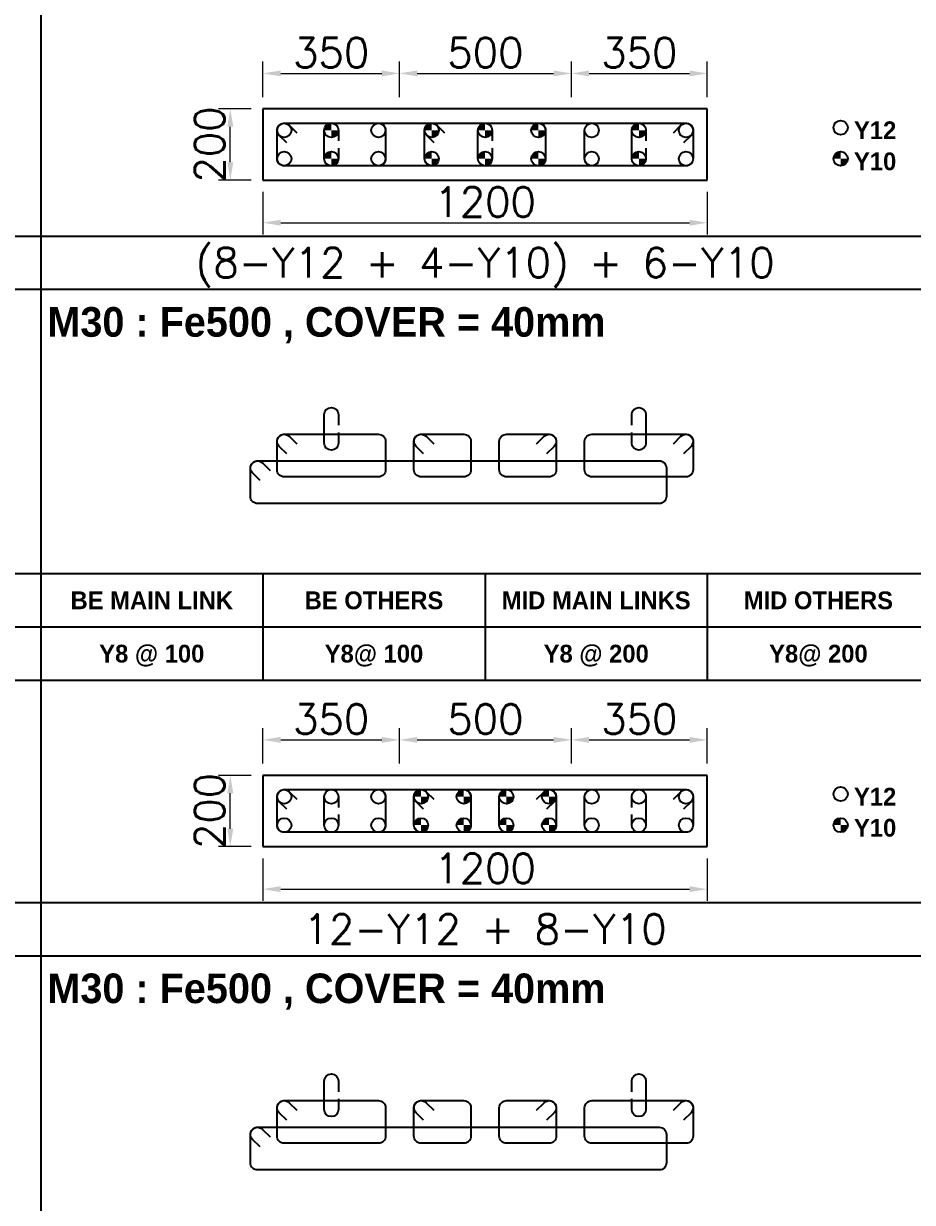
# Model space of a CAD drawing. Header units: millimetres. Extents: x -28707963 to -28231469, y 696001 to 896471.
# Drawn here: x -28260680 to -28253180, y 816339 to 826289 of the extents above; entities that cross this region are included whole.
import ezdxf
from ezdxf.enums import TextEntityAlignment as Align

# ---------------------------------------------------------------- set-up
doc = ezdxf.new("R2010")
doc.units = ezdxf.units.MM
doc.header["$MEASUREMENT"] = 0
doc.header["$PDMODE"] = 34
doc.header["$PDSIZE"] = -8
doc.layers.get('0').update_dxf_attribs({"lineweight": 5})
for name, color, linetype in [('09 COL TEXT-SCH', 2, 'Continuous'), ('14 REINF', 6, 'Continuous'), ('22 TABLE FRAME', 5, 'Continuous'), ('23 STIRRUPS', 5, 'Continuous'), ('TEXT', 4, 'Continuous')]:
    doc.layers.add(name, color=color, linetype=linetype)
doc.layers.add('19 COLUMN', color=1, linetype='Continuous', lineweight=25)
doc.styles.add('adani bold', font='')
doc.styles.add('ROMANS', font='simplex.shx')
doc.styles.get('adani bold').set_extended_font_data('Adani Bold', bold=True)
doc.dimstyles.new('D 50', dxfattribs={"dimscale": 100, "dimtxt": 3, "dimasz": 1.5, "dimexe": 1, "dimexo": 1, "dimgap": 0.5, "dimtad": 1, "dimdec": 0, "dimdsep": 46, "dimtxsty": 'ROMANS', "dimcen": 2.5, "dimclrd": 5, "dimclre": 5, "dimclrt": 4, "dimadec": 0, "dimazin": 0, "dimtfac": 1, "dimtdec": 0, "dimtmove": 0, "dimatfit": 3, "dimfxl": 1, "dimlwd": 0, "dimlwe": 0, "dimarcsym": 0})

# ---------------------------------------------------------------- blocks, each defined once
blk = doc.blocks.new('*D176')
at = {"color": 5, "lineweight": 0, "transparency": 16777216}
for p, q in [((-28258761.1, 819943.4), (-28259036.1, 819943.4)), ((-28258936.1, 819493.4), (-28258936.1, 819793.4)), ((-28258761.1, 819343.4), (-28259036.1, 819343.4))]:
    blk.add_line(p, q, dxfattribs=at)
at = {"color": 5, "transparency": 16777216}
for points in [[(-28258911.1, 819793.4), (-28258961.1, 819793.4), (-28258936.1, 819943.4)], [(-28258961.1, 819493.4), (-28258911.1, 819493.4), (-28258936.1, 819343.4)]]:
    blk.add_solid(points, dxfattribs=at)
at = {"layer": 'Defpoints', "color": 0, "transparency": 16777216}
for p in [(-28258936.1, 819943.4), (-28258661.1, 819943.4), (-28258661.1, 819343.4)]:
    blk.add_point(p, dxfattribs=at)
at = {"color": 4, "transparency": 16777216, "insert": (-28259111.1, 819643.4), "char_height": 250, "attachment_point": 5, "rotation": 90, "style": 'ROMANS'}
blk.add_mtext('200', dxfattribs=at)
blk = doc.blocks.new('*D177')
at = {"color": 5, "lineweight": 0, "transparency": 16777216}
for p, q in [((-28258761.1, 825568.4), (-28259036.1, 825568.4)), ((-28258936.1, 825118.4), (-28258936.1, 825418.4)), ((-28258761.1, 824968.4), (-28259036.1, 824968.4))]:
    blk.add_line(p, q, dxfattribs=at)
at = {"color": 5, "transparency": 16777216}
for points in [[(-28258911.1, 825418.4), (-28258961.1, 825418.4), (-28258936.1, 825568.4)], [(-28258961.1, 825118.4), (-28258911.1, 825118.4), (-28258936.1, 824968.4)]]:
    blk.add_solid(points, dxfattribs=at)
at = {"layer": 'Defpoints', "color": 0, "transparency": 16777216}
for p in [(-28258936.1, 825568.4), (-28258661.1, 825568.4), (-28258661.1, 824968.4)]:
    blk.add_point(p, dxfattribs=at)
at = {"color": 4, "transparency": 16777216, "insert": (-28259111.1, 825268.4), "char_height": 250, "attachment_point": 5, "rotation": 90, "style": 'ROMANS'}
blk.add_mtext('200', dxfattribs=at)
blk = doc.blocks.new('*D698')
at = {"color": 5, "lineweight": 0, "transparency": 16777216}
for p, q in [((-28258661.1, 819243.4), (-28258661.1, 818883.4)), ((-28254911.1, 819243.4), (-28254911.1, 818883.4)), ((-28258511.1, 818983.4), (-28255061.1, 818983.4))]:
    blk.add_line(p, q, dxfattribs=at)
at = {"color": 5, "transparency": 16777216}
for points in [[(-28258511.1, 819008.4), (-28258511.1, 818958.4), (-28258661.1, 818983.4)], [(-28255061.1, 818958.4), (-28255061.1, 819008.4), (-28254911.1, 818983.4)]]:
    blk.add_solid(points, dxfattribs=at)
at = {"layer": 'Defpoints', "color": 0, "transparency": 16777216}
for p in [(-28258661.1, 819343.4), (-28254911.1, 819343.4), (-28254911.1, 818983.4)]:
    blk.add_point(p, dxfattribs=at)
at = {"color": 4, "transparency": 16777216, "insert": (-28256786.1, 819158.4), "char_height": 250, "attachment_point": 5, "style": 'ROMANS'}
blk.add_mtext('1200', dxfattribs=at)
blk = doc.blocks.new('*D699')
at = {"color": 5, "lineweight": 0, "transparency": 16777216}
for p, q in [((-28258661.1, 820043.4), (-28258661.1, 820343.4)), ((-28257508.4, 820043.4), (-28257508.4, 820343.4)), ((-28258511.1, 820243.4), (-28257658.4, 820243.4))]:
    blk.add_line(p, q, dxfattribs=at)
at = {"color": 5, "transparency": 16777216}
for points in [[(-28258511.1, 820268.4), (-28258511.1, 820218.4), (-28258661.1, 820243.4)], [(-28257658.4, 820218.4), (-28257658.4, 820268.4), (-28257508.4, 820243.4)]]:
    blk.add_solid(points, dxfattribs=at)
at = {"layer": 'Defpoints', "color": 0, "transparency": 16777216}
for p in [(-28257508.4, 820243.4), (-28258661.1, 819943.4), (-28257508.4, 819943.4)]:
    blk.add_point(p, dxfattribs=at)
at = {"color": 4, "transparency": 16777216, "insert": (-28258084.8, 820418.4), "char_height": 250, "attachment_point": 5, "style": 'ROMANS'}
blk.add_mtext('350', dxfattribs=at)
blk = doc.blocks.new('*D700')
at = {"color": 5, "lineweight": 0, "transparency": 16777216}
for p, q in [((-28257508.4, 820043.4), (-28257508.4, 820343.4)), ((-28256058.4, 820043.4), (-28256058.4, 820343.4)), ((-28257358.4, 820243.4), (-28256208.4, 820243.4))]:
    blk.add_line(p, q, dxfattribs=at)
at = {"color": 5, "transparency": 16777216}
for points in [[(-28257358.4, 820268.4), (-28257358.4, 820218.4), (-28257508.4, 820243.4)], [(-28256208.4, 820218.4), (-28256208.4, 820268.4), (-28256058.4, 820243.4)]]:
    blk.add_solid(points, dxfattribs=at)
at = {"layer": 'Defpoints', "color": 0, "transparency": 16777216}
for p in [(-28256058.4, 820243.4), (-28257508.4, 819943.4), (-28256058.4, 819943.4)]:
    blk.add_point(p, dxfattribs=at)
at = {"color": 4, "transparency": 16777216, "insert": (-28256783.4, 820418.4), "char_height": 250, "attachment_point": 5, "style": 'ROMANS'}
blk.add_mtext('500', dxfattribs=at)
blk = doc.blocks.new('*D701')
at = {"color": 5, "lineweight": 0, "transparency": 16777216}
for p, q in [((-28256058.4, 820043.4), (-28256058.4, 820343.4)), ((-28254911.1, 820043.4), (-28254911.1, 820343.4)), ((-28255908.4, 820243.4), (-28255061.1, 820243.4))]:
    blk.add_line(p, q, dxfattribs=at)
at = {"color": 5, "transparency": 16777216}
for points in [[(-28255908.4, 820268.4), (-28255908.4, 820218.4), (-28256058.4, 820243.4)], [(-28255061.1, 820218.4), (-28255061.1, 820268.4), (-28254911.1, 820243.4)]]:
    blk.add_solid(points, dxfattribs=at)
at = {"layer": 'Defpoints', "color": 0, "transparency": 16777216}
for p in [(-28254911.1, 820243.4), (-28256058.4, 819943.4), (-28254911.1, 819943.4)]:
    blk.add_point(p, dxfattribs=at)
at = {"color": 4, "transparency": 16777216, "insert": (-28255484.7, 820418.4), "char_height": 250, "attachment_point": 5, "style": 'ROMANS'}
blk.add_mtext('350', dxfattribs=at)
blk = doc.blocks.new('*D702')
at = {"color": 5, "lineweight": 0, "transparency": 16777216}
for p, q in [((-28258661.1, 824868.4), (-28258661.1, 824508.4)), ((-28254911.1, 824868.4), (-28254911.1, 824508.4)), ((-28258511.1, 824608.4), (-28255061.1, 824608.4))]:
    blk.add_line(p, q, dxfattribs=at)
at = {"color": 5, "transparency": 16777216}
for points in [[(-28258511.1, 824633.4), (-28258511.1, 824583.4), (-28258661.1, 824608.4)], [(-28255061.1, 824583.4), (-28255061.1, 824633.4), (-28254911.1, 824608.4)]]:
    blk.add_solid(points, dxfattribs=at)
at = {"layer": 'Defpoints', "color": 0, "transparency": 16777216}
for p in [(-28258661.1, 824968.4), (-28254911.1, 824968.4), (-28254911.1, 824608.4)]:
    blk.add_point(p, dxfattribs=at)
at = {"color": 4, "transparency": 16777216, "insert": (-28256786.1, 824783.4), "char_height": 250, "attachment_point": 5, "style": 'ROMANS'}
blk.add_mtext('1200', dxfattribs=at)
blk = doc.blocks.new('*D703')
at = {"color": 5, "lineweight": 0, "transparency": 16777216}
for p, q in [((-28258661.1, 825668.4), (-28258661.1, 825968.4)), ((-28257508.4, 825668.4), (-28257508.4, 825968.4)), ((-28258511.1, 825868.4), (-28257658.4, 825868.4))]:
    blk.add_line(p, q, dxfattribs=at)
at = {"color": 5, "transparency": 16777216}
for points in [[(-28258511.1, 825893.4), (-28258511.1, 825843.4), (-28258661.1, 825868.4)], [(-28257658.4, 825843.4), (-28257658.4, 825893.4), (-28257508.4, 825868.4)]]:
    blk.add_solid(points, dxfattribs=at)
at = {"layer": 'Defpoints', "color": 0, "transparency": 16777216}
for p in [(-28257508.4, 825868.4), (-28258661.1, 825568.4), (-28257508.4, 825568.4)]:
    blk.add_point(p, dxfattribs=at)
at = {"color": 4, "transparency": 16777216, "insert": (-28258084.8, 826043.4), "char_height": 250, "attachment_point": 5, "style": 'ROMANS'}
blk.add_mtext('350', dxfattribs=at)
blk = doc.blocks.new('*D704')
at = {"color": 5, "lineweight": 0, "transparency": 16777216}
for p, q in [((-28257508.4, 825668.4), (-28257508.4, 825968.4)), ((-28256058.4, 825668.4), (-28256058.4, 825968.4)), ((-28257358.4, 825868.4), (-28256208.4, 825868.4))]:
    blk.add_line(p, q, dxfattribs=at)
at = {"color": 5, "transparency": 16777216}
for points in [[(-28257358.4, 825893.4), (-28257358.4, 825843.4), (-28257508.4, 825868.4)], [(-28256208.4, 825843.4), (-28256208.4, 825893.4), (-28256058.4, 825868.4)]]:
    blk.add_solid(points, dxfattribs=at)
at = {"layer": 'Defpoints', "color": 0, "transparency": 16777216}
for p in [(-28256058.4, 825868.4), (-28257508.4, 825568.4), (-28256058.4, 825568.4)]:
    blk.add_point(p, dxfattribs=at)
at = {"color": 4, "transparency": 16777216, "insert": (-28256783.4, 826043.4), "char_height": 250, "attachment_point": 5, "style": 'ROMANS'}
blk.add_mtext('500', dxfattribs=at)
blk = doc.blocks.new('*D705')
at = {"color": 5, "lineweight": 0, "transparency": 16777216}
for p, q in [((-28256058.4, 825668.4), (-28256058.4, 825968.4)), ((-28254911.1, 825668.4), (-28254911.1, 825968.4)), ((-28255908.4, 825868.4), (-28255061.1, 825868.4))]:
    blk.add_line(p, q, dxfattribs=at)
at = {"color": 5, "transparency": 16777216}
for points in [[(-28255908.4, 825893.4), (-28255908.4, 825843.4), (-28256058.4, 825868.4)], [(-28255061.1, 825843.4), (-28255061.1, 825893.4), (-28254911.1, 825868.4)]]:
    blk.add_solid(points, dxfattribs=at)
at = {"layer": 'Defpoints', "color": 0, "transparency": 16777216}
for p in [(-28254911.1, 825868.4), (-28256058.4, 825568.4), (-28254911.1, 825568.4)]:
    blk.add_point(p, dxfattribs=at)
at = {"color": 4, "transparency": 16777216, "insert": (-28255484.7, 826043.4), "char_height": 250, "attachment_point": 5, "style": 'ROMANS'}
blk.add_mtext('350', dxfattribs=at)

msp = doc.modelspace()

# ---------------------------------------------------------------- hatches: boundary and pattern name
at = {"layer": '14 REINF'}
h = msp.add_hatch(color=6, dxfattribs=at)
edge = h.paths.add_edge_path(flags=0)
edge.add_line((-28258143.6, 825388.4), (-28258083.6, 825388.4))
edge.add_line((-28258083.6, 825388.4), (-28258083.6, 825448.4))
edge.add_arc((-28258083.6, 825388.4), 60, 90, 180)
edge = h.paths.add_edge_path(flags=0)
edge.add_line((-28258023.6, 825388.4), (-28258083.6, 825388.4))
edge.add_line((-28258083.6, 825388.4), (-28258083.6, 825328.4))
edge.add_arc((-28258083.6, 825388.4), 60, 270, 360)
h = msp.add_hatch(color=6, dxfattribs=at)
edge = h.paths.add_edge_path(flags=0)
edge.add_line((-28257296.1, 825388.4), (-28257236.1, 825388.4))
edge.add_line((-28257236.1, 825388.4), (-28257236.1, 825448.4))
edge.add_arc((-28257236.1, 825388.4), 60, 90, 180)
edge = h.paths.add_edge_path(flags=0)
edge.add_line((-28257176.1, 825388.4), (-28257236.1, 825388.4))
edge.add_line((-28257236.1, 825388.4), (-28257236.1, 825328.4))
edge.add_arc((-28257236.1, 825388.4), 60, 270, 360)
h = msp.add_hatch(color=6, dxfattribs=at)
edge = h.paths.add_edge_path(flags=0)
edge.add_line((-28256846.1, 825388.4), (-28256786.1, 825388.4))
edge.add_line((-28256786.1, 825388.4), (-28256786.1, 825448.4))
edge.add_arc((-28256786.1, 825388.4), 60, 90, 180)
edge = h.paths.add_edge_path(flags=0)
edge.add_line((-28256726.1, 825388.4), (-28256786.1, 825388.4))
edge.add_line((-28256786.1, 825388.4), (-28256786.1, 825328.4))
edge.add_arc((-28256786.1, 825388.4), 60, 270, 360)
h = msp.add_hatch(color=6, dxfattribs=at)
edge = h.paths.add_edge_path(flags=0)
edge.add_line((-28256396.1, 825388.4), (-28256336.1, 825388.4))
edge.add_line((-28256336.1, 825388.4), (-28256336.1, 825448.4))
edge.add_arc((-28256336.1, 825388.4), 60, 90, 180)
edge = h.paths.add_edge_path(flags=0)
edge.add_line((-28256276.1, 825388.4), (-28256336.1, 825388.4))
edge.add_line((-28256336.1, 825388.4), (-28256336.1, 825328.4))
edge.add_arc((-28256336.1, 825388.4), 60, 270, 360)
h = msp.add_hatch(color=6, dxfattribs=at)
edge = h.paths.add_edge_path(flags=0)
edge.add_line((-28255548.6, 825388.4), (-28255488.6, 825388.4))
edge.add_line((-28255488.6, 825388.4), (-28255488.6, 825448.4))
edge.add_arc((-28255488.6, 825388.4), 60, 90, 180)
edge = h.paths.add_edge_path(flags=0)
edge.add_line((-28255428.6, 825388.4), (-28255488.6, 825388.4))
edge.add_line((-28255488.6, 825388.4), (-28255488.6, 825328.4))
edge.add_arc((-28255488.6, 825388.4), 60, 270, 360)
h = msp.add_hatch(color=6, dxfattribs=at)
edge = h.paths.add_edge_path(flags=0)
edge.add_line((-28258143.6, 825148.4), (-28258083.6, 825148.4))
edge.add_line((-28258083.6, 825148.4), (-28258083.6, 825208.4))
edge.add_arc((-28258083.6, 825148.4), 60, 90, 180)
edge = h.paths.add_edge_path(flags=0)
edge.add_line((-28258023.6, 825148.4), (-28258083.6, 825148.4))
edge.add_line((-28258083.6, 825148.4), (-28258083.6, 825088.4))
edge.add_arc((-28258083.6, 825148.4), 60, 270, 360)
h = msp.add_hatch(color=6, dxfattribs=at)
edge = h.paths.add_edge_path(flags=0)
edge.add_line((-28257296.1, 825148.4), (-28257236.1, 825148.4))
edge.add_line((-28257236.1, 825148.4), (-28257236.1, 825208.4))
edge.add_arc((-28257236.1, 825148.4), 60, 90, 180)
edge = h.paths.add_edge_path(flags=0)
edge.add_line((-28257176.1, 825148.4), (-28257236.1, 825148.4))
edge.add_line((-28257236.1, 825148.4), (-28257236.1, 825088.4))
edge.add_arc((-28257236.1, 825148.4), 60, 270, 360)
h = msp.add_hatch(color=6, dxfattribs=at)
edge = h.paths.add_edge_path(flags=0)
edge.add_line((-28256846.1, 825148.4), (-28256786.1, 825148.4))
edge.add_line((-28256786.1, 825148.4), (-28256786.1, 825208.4))
edge.add_arc((-28256786.1, 825148.4), 60, 90, 180)
edge = h.paths.add_edge_path(flags=0)
edge.add_line((-28256726.1, 825148.4), (-28256786.1, 825148.4))
edge.add_line((-28256786.1, 825148.4), (-28256786.1, 825088.4))
edge.add_arc((-28256786.1, 825148.4), 60, 270, 360)
h = msp.add_hatch(color=6, dxfattribs=at)
edge = h.paths.add_edge_path(flags=0)
edge.add_line((-28256396.1, 825148.4), (-28256336.1, 825148.4))
edge.add_line((-28256336.1, 825148.4), (-28256336.1, 825208.4))
edge.add_arc((-28256336.1, 825148.4), 60, 90, 180)
edge = h.paths.add_edge_path(flags=0)
edge.add_line((-28256276.1, 825148.4), (-28256336.1, 825148.4))
edge.add_line((-28256336.1, 825148.4), (-28256336.1, 825088.4))
edge.add_arc((-28256336.1, 825148.4), 60, 270, 360)
h = msp.add_hatch(color=6, dxfattribs=at)
edge = h.paths.add_edge_path(flags=0)
edge.add_line((-28255548.6, 825148.4), (-28255488.6, 825148.4))
edge.add_line((-28255488.6, 825148.4), (-28255488.6, 825208.4))
edge.add_arc((-28255488.6, 825148.4), 60, 90, 180)
edge = h.paths.add_edge_path(flags=0)
edge.add_line((-28255428.6, 825148.4), (-28255488.6, 825148.4))
edge.add_line((-28255488.6, 825148.4), (-28255488.6, 825088.4))
edge.add_arc((-28255488.6, 825148.4), 60, 270, 360)
h = msp.add_hatch(color=6, dxfattribs=at)
edge = h.paths.add_edge_path(flags=0)
edge.add_line((-28253846.1, 825148.4), (-28253786.1, 825148.4))
edge.add_line((-28253786.1, 825148.4), (-28253786.1, 825208.4))
edge.add_arc((-28253786.1, 825148.4), 60, 90, 180)
edge = h.paths.add_edge_path(flags=0)
edge.add_line((-28253726.1, 825148.4), (-28253786.1, 825148.4))
edge.add_line((-28253786.1, 825148.4), (-28253786.1, 825088.4))
edge.add_arc((-28253786.1, 825148.4), 60, 270, 360)
h = msp.add_hatch(color=6, dxfattribs=at)
edge = h.paths.add_edge_path(flags=0)
edge.add_line((-28257386.1, 819763.4), (-28257326.1, 819763.4))
edge.add_line((-28257326.1, 819763.4), (-28257326.1, 819823.4))
edge.add_arc((-28257326.1, 819763.4), 60, 90, 180)
edge = h.paths.add_edge_path(flags=0)
edge.add_line((-28257266.1, 819763.4), (-28257326.1, 819763.4))
edge.add_line((-28257326.1, 819763.4), (-28257326.1, 819703.4))
edge.add_arc((-28257326.1, 819763.4), 60, 270, 360)
h = msp.add_hatch(color=6, dxfattribs=at)
edge = h.paths.add_edge_path(flags=0)
edge.add_line((-28257026.1, 819763.4), (-28256966.1, 819763.4))
edge.add_line((-28256966.1, 819763.4), (-28256966.1, 819823.4))
edge.add_arc((-28256966.1, 819763.4), 60, 90, 180)
edge = h.paths.add_edge_path(flags=0)
edge.add_line((-28256906.1, 819763.4), (-28256966.1, 819763.4))
edge.add_line((-28256966.1, 819763.4), (-28256966.1, 819703.4))
edge.add_arc((-28256966.1, 819763.4), 60, 270, 360)
h = msp.add_hatch(color=6, dxfattribs=at)
edge = h.paths.add_edge_path(flags=0)
edge.add_line((-28256666.1, 819763.4), (-28256606.1, 819763.4))
edge.add_line((-28256606.1, 819763.4), (-28256606.1, 819823.4))
edge.add_arc((-28256606.1, 819763.4), 60, 90, 180)
edge = h.paths.add_edge_path(flags=0)
edge.add_line((-28256546.1, 819763.4), (-28256606.1, 819763.4))
edge.add_line((-28256606.1, 819763.4), (-28256606.1, 819703.4))
edge.add_arc((-28256606.1, 819763.4), 60, 270, 360)
h = msp.add_hatch(color=6, dxfattribs=at)
edge = h.paths.add_edge_path(flags=0)
edge.add_line((-28256306.1, 819763.4), (-28256246.1, 819763.4))
edge.add_line((-28256246.1, 819763.4), (-28256246.1, 819823.4))
edge.add_arc((-28256246.1, 819763.4), 60, 90, 180)
edge = h.paths.add_edge_path(flags=0)
edge.add_line((-28256186.1, 819763.4), (-28256246.1, 819763.4))
edge.add_line((-28256246.1, 819763.4), (-28256246.1, 819703.4))
edge.add_arc((-28256246.1, 819763.4), 60, 270, 360)
h = msp.add_hatch(color=6, dxfattribs=at)
edge = h.paths.add_edge_path(flags=0)
edge.add_line((-28257386.1, 819523.4), (-28257326.1, 819523.4))
edge.add_line((-28257326.1, 819523.4), (-28257326.1, 819583.4))
edge.add_arc((-28257326.1, 819523.4), 60, 90, 180)
edge = h.paths.add_edge_path(flags=0)
edge.add_line((-28257266.1, 819523.4), (-28257326.1, 819523.4))
edge.add_line((-28257326.1, 819523.4), (-28257326.1, 819463.4))
edge.add_arc((-28257326.1, 819523.4), 60, 270, 360)
h = msp.add_hatch(color=6, dxfattribs=at)
edge = h.paths.add_edge_path(flags=0)
edge.add_line((-28257026.1, 819523.4), (-28256966.1, 819523.4))
edge.add_line((-28256966.1, 819523.4), (-28256966.1, 819583.4))
edge.add_arc((-28256966.1, 819523.4), 60, 90, 180)
edge = h.paths.add_edge_path(flags=0)
edge.add_line((-28256906.1, 819523.4), (-28256966.1, 819523.4))
edge.add_line((-28256966.1, 819523.4), (-28256966.1, 819463.4))
edge.add_arc((-28256966.1, 819523.4), 60, 270, 360)
h = msp.add_hatch(color=6, dxfattribs=at)
edge = h.paths.add_edge_path(flags=0)
edge.add_line((-28256666.1, 819523.4), (-28256606.1, 819523.4))
edge.add_line((-28256606.1, 819523.4), (-28256606.1, 819583.4))
edge.add_arc((-28256606.1, 819523.4), 60, 90, 180)
edge = h.paths.add_edge_path(flags=0)
edge.add_line((-28256546.1, 819523.4), (-28256606.1, 819523.4))
edge.add_line((-28256606.1, 819523.4), (-28256606.1, 819463.4))
edge.add_arc((-28256606.1, 819523.4), 60, 270, 360)
h = msp.add_hatch(color=6, dxfattribs=at)
edge = h.paths.add_edge_path(flags=0)
edge.add_line((-28256306.1, 819523.4), (-28256246.1, 819523.4))
edge.add_line((-28256246.1, 819523.4), (-28256246.1, 819583.4))
edge.add_arc((-28256246.1, 819523.4), 60, 90, 180)
edge = h.paths.add_edge_path(flags=0)
edge.add_line((-28256186.1, 819523.4), (-28256246.1, 819523.4))
edge.add_line((-28256246.1, 819523.4), (-28256246.1, 819463.4))
edge.add_arc((-28256246.1, 819523.4), 60, 270, 360)
h = msp.add_hatch(color=6, dxfattribs=at)
edge = h.paths.add_edge_path(flags=0)
edge.add_line((-28253846.1, 819523.4), (-28253786.1, 819523.4))
edge.add_line((-28253786.1, 819523.4), (-28253786.1, 819583.4))
edge.add_arc((-28253786.1, 819523.4), 60, 90, 180)
edge = h.paths.add_edge_path(flags=0)
edge.add_line((-28253726.1, 819523.4), (-28253786.1, 819523.4))
edge.add_line((-28253786.1, 819523.4), (-28253786.1, 819463.4))
edge.add_arc((-28253786.1, 819523.4), 60, 270, 360)

# ---------------------------------------------------------------- linework, layer by layer
at = {"layer": '14 REINF', "color": 6}
for centre in [(-28253786.1, 825410.9), (-28258481.1, 825388.4), (-28258083.6, 825388.4), (-28257686.1, 825388.4), (-28257236.1, 825388.4), (-28256786.1, 825388.4), (-28256336.1, 825388.4), (-28255886.1, 825388.4), (-28255488.6, 825388.4), (-28255091.1, 825388.4), (-28258481.1, 825148.4), (-28258083.6, 825148.4), (-28257686.1, 825148.4), (-28257236.1, 825148.4), (-28256786.1, 825148.4), (-28256336.1, 825148.4), (-28255886.1, 825148.4), (-28255488.6, 825148.4), (-28255091.1, 825148.4), (-28253786.1, 825148.4), (-28258481.1, 819763.4), (-28258083.6, 819763.4), (-28257686.1, 819763.4), (-28257326.1, 819763.4), (-28256966.1, 819763.4), (-28256606.1, 819763.4), (-28256246.1, 819763.4), (-28255886.1, 819763.4), (-28255488.6, 819763.4), (-28255091.1, 819763.4), (-28253786.1, 819785.9), (-28258481.1, 819523.4), (-28258083.6, 819523.4), (-28257686.1, 819523.4), (-28257326.1, 819523.4), (-28256966.1, 819523.4), (-28256606.1, 819523.4), (-28256246.1, 819523.4), (-28255886.1, 819523.4), (-28255488.6, 819523.4), (-28255091.1, 819523.4), (-28253786.1, 819523.4)]:
    msp.add_circle(centre, 60, dxfattribs=at)
at = {"layer": '19 COLUMN', "color": 4}
for points in [[(-28254911.1, 825568.4), (-28258661.1, 825568.4)], [(-28258661.1, 825568.4), (-28258661.1, 824968.4)], [(-28254911.1, 824968.4), (-28254911.1, 825568.4)], [(-28258661.1, 824968.4), (-28254911.1, 824968.4)], [(-28254911.1, 819943.4), (-28258661.1, 819943.4)], [(-28258661.1, 819943.4), (-28258661.1, 819343.4)], [(-28254911.1, 819343.4), (-28254911.1, 819943.4)], [(-28258661.1, 819343.4), (-28254911.1, 819343.4)]]:
    msp.add_lwpolyline(points, dxfattribs=at)
at = {"layer": '22 TABLE FRAME', "color": 5, "linetype": 'Continuous'}
for p, q in [((-28260536.1, 863421.2), (-28260536.1, 788796.2)), ((-28330286.1, 824496.2), (-28245536.1, 824496.2)), ((-28334786.1, 824046.2), (-28245536.1, 824046.2)), ((-28330286.1, 821646.2), (-28245536.1, 821646.2)), ((-28258661.1, 821646.2), (-28258661.1, 820746.2)), ((-28256786.1, 821646.2), (-28256786.1, 820746.2)), ((-28254911.1, 821646.2), (-28254911.1, 820746.2)), ((-28330286.1, 821196.2), (-28245536.1, 821196.2)), ((-28330286.1, 820746.2), (-28245536.1, 820746.2)), ((-28330286.1, 818871.2), (-28245536.1, 818871.2)), ((-28334786.1, 818421.2), (-28245536.1, 818421.2))]:
    msp.add_line(p, q, dxfattribs=at)
at = {"layer": '23 STIRRUPS', "color": 5}
for points in [[(-28258459.9, 825282.3), (-28258523.5, 825345.9, -0.668178), (-28258481.1, 825448.4), (-28255091.1, 825448.4, -0.414214), (-28255031.1, 825388.4), (-28255031.1, 825148.4, -0.414214), (-28255091.1, 825088.4), (-28258481.1, 825088.4, -0.414214), (-28258541.1, 825148.4), (-28258541.1, 825388.4, -0.668179), (-28258438.7, 825430.8), (-28258375, 825367.1)], [(-28258459.9, 825282.3), (-28258523.5, 825345.9, -0.668178), (-28258481.1, 825448.4), (-28257686.1, 825448.4, -0.414214), (-28257626.1, 825388.4), (-28257626.1, 825148.4, -0.414214), (-28257686.1, 825088.4), (-28258481.1, 825088.4, -0.414214), (-28258541.1, 825148.4), (-28258541.1, 825388.4, -0.668179), (-28258438.7, 825430.8), (-28258375, 825367.1)], [(-28258023.6, 825238.4), (-28258023.6, 825148.4, -1), (-28258143.6, 825148.4), (-28258143.6, 825388.4, -1), (-28258023.6, 825388.4), (-28258023.6, 825298.4)], [(-28257214.9, 825282.3), (-28257278.5, 825345.9, -0.668178), (-28257236.1, 825448.4), (-28256336.1, 825448.4, -0.414214), (-28256276.1, 825388.4), (-28256276.1, 825148.4, -0.414214), (-28256336.1, 825088.4), (-28257236.1, 825088.4, -0.414214), (-28257296.1, 825148.4), (-28257296.1, 825388.4, -0.668179), (-28257193.7, 825430.8), (-28257130, 825367.1)], [(-28256726.1, 825238.4), (-28256726.1, 825148.4, -1), (-28256846.1, 825148.4), (-28256846.1, 825388.4, -1), (-28256726.1, 825388.4), (-28256726.1, 825298.4)], [(-28255197.2, 825367.1), (-28255133.5, 825430.8, -0.668179), (-28255031.1, 825388.4), (-28255031.1, 825148.4, -0.414214), (-28255091.1, 825088.4), (-28255886.1, 825088.4, -0.414214), (-28255946.1, 825148.4), (-28255946.1, 825388.4, -0.414214), (-28255886.1, 825448.4), (-28255091.1, 825448.4, -0.668178), (-28255048.7, 825345.9), (-28255112.3, 825282.3)], [(-28255428.6, 825238.4), (-28255428.6, 825148.4, -1), (-28255548.6, 825148.4), (-28255548.6, 825388.4, -1), (-28255428.6, 825388.4), (-28255428.6, 825298.4)], [(-28258023.6, 822838.4), (-28258023.6, 822748.4, -1), (-28258143.6, 822748.4), (-28258143.6, 822988.4, -1), (-28258023.6, 822988.4), (-28258023.6, 822898.4)], [(-28255548.6, 822898.4), (-28255548.6, 822988.4, -1), (-28255428.6, 822988.4), (-28255428.6, 822748.4, -1), (-28255548.6, 822748.4), (-28255548.6, 822838.4)], [(-28258459.9, 822657.3), (-28258523.5, 822720.9, -0.668178), (-28258481.1, 822823.4), (-28257686.1, 822823.4, -0.414214), (-28257626.1, 822763.4), (-28257626.1, 822523.4, -0.414214), (-28257686.1, 822463.4), (-28258481.1, 822463.4, -0.414214), (-28258541.1, 822523.4), (-28258541.1, 822763.4, -0.668179), (-28258438.7, 822805.8), (-28258375, 822742.1)], [(-28257304.9, 822657.3), (-28257368.5, 822720.9, -0.668178), (-28257326.1, 822823.4), (-28256966.1, 822823.4, -0.414214), (-28256906.1, 822763.4), (-28256906.1, 822523.4, -0.414214), (-28256966.1, 822463.4), (-28257326.1, 822463.4, -0.414214), (-28257386.1, 822523.4), (-28257386.1, 822763.4, -0.668179), (-28257283.7, 822805.8), (-28257220, 822742.1)], [(-28256352.2, 822742.1), (-28256288.5, 822805.8, -0.668179), (-28256186.1, 822763.4), (-28256186.1, 822523.4, -0.414214), (-28256246.1, 822463.4), (-28256606.1, 822463.4, -0.414214), (-28256666.1, 822523.4), (-28256666.1, 822763.4, -0.414214), (-28256606.1, 822823.4), (-28256246.1, 822823.4, -0.668178), (-28256203.7, 822720.9), (-28256267.3, 822657.3)], [(-28255197.2, 822742.1), (-28255133.5, 822805.8, -0.668179), (-28255031.1, 822763.4), (-28255031.1, 822523.4, -0.414214), (-28255091.1, 822463.4), (-28255886.1, 822463.4, -0.414214), (-28255946.1, 822523.4), (-28255946.1, 822763.4, -0.414214), (-28255886.1, 822823.4), (-28255091.1, 822823.4, -0.668178), (-28255048.7, 822720.9), (-28255112.3, 822657.3)], [(-28258684.9, 822432.3), (-28258748.5, 822495.9, -0.668178), (-28258706.1, 822598.4), (-28255316.1, 822598.4, -0.414214), (-28255256.1, 822538.4), (-28255256.1, 822298.4, -0.414214), (-28255316.1, 822238.4), (-28258706.1, 822238.4, -0.414214), (-28258766.1, 822298.4), (-28258766.1, 822538.4, -0.668179), (-28258663.7, 822580.8), (-28258600, 822517.1)], [(-28258459.9, 819657.3), (-28258523.5, 819720.9, -0.668178), (-28258481.1, 819823.4), (-28255091.1, 819823.4, -0.414214), (-28255031.1, 819763.4), (-28255031.1, 819523.4, -0.414214), (-28255091.1, 819463.4), (-28258481.1, 819463.4, -0.414214), (-28258541.1, 819523.4), (-28258541.1, 819763.4, -0.668179), (-28258438.7, 819805.8), (-28258375, 819742.1)], [(-28258459.9, 819657.3), (-28258523.5, 819720.9, -0.668178), (-28258481.1, 819823.4), (-28257686.1, 819823.4, -0.414214), (-28257626.1, 819763.4), (-28257626.1, 819523.4, -0.414214), (-28257686.1, 819463.4), (-28258481.1, 819463.4, -0.414214), (-28258541.1, 819523.4), (-28258541.1, 819763.4, -0.668179), (-28258438.7, 819805.8), (-28258375, 819742.1)], [(-28258023.6, 819613.4), (-28258023.6, 819523.4, -1), (-28258143.6, 819523.4), (-28258143.6, 819763.4, -1), (-28258023.6, 819763.4), (-28258023.6, 819673.4)], [(-28257304.9, 819657.3), (-28257368.5, 819720.9, -0.668178), (-28257326.1, 819823.4), (-28256966.1, 819823.4, -0.414214), (-28256906.1, 819763.4), (-28256906.1, 819523.4, -0.414214), (-28256966.1, 819463.4), (-28257326.1, 819463.4, -0.414214), (-28257386.1, 819523.4), (-28257386.1, 819763.4, -0.668179), (-28257283.7, 819805.8), (-28257220, 819742.1)], [(-28256352.2, 819742.1), (-28256288.5, 819805.8, -0.668179), (-28256186.1, 819763.4), (-28256186.1, 819523.4, -0.414214), (-28256246.1, 819463.4), (-28256606.1, 819463.4, -0.414214), (-28256666.1, 819523.4), (-28256666.1, 819763.4, -0.414214), (-28256606.1, 819823.4), (-28256246.1, 819823.4, -0.668178), (-28256203.7, 819720.9), (-28256267.3, 819657.3)], [(-28255197.2, 819742.1), (-28255133.5, 819805.8, -0.668179), (-28255031.1, 819763.4), (-28255031.1, 819523.4, -0.414214), (-28255091.1, 819463.4), (-28255886.1, 819463.4, -0.414214), (-28255946.1, 819523.4), (-28255946.1, 819763.4, -0.414214), (-28255886.1, 819823.4), (-28255091.1, 819823.4, -0.668178), (-28255048.7, 819720.9), (-28255112.3, 819657.3)], [(-28255548.6, 819673.4), (-28255548.6, 819763.4, -1), (-28255428.6, 819763.4), (-28255428.6, 819523.4, -1), (-28255548.6, 819523.4), (-28255548.6, 819613.4)], [(-28258023.6, 817213.4), (-28258023.6, 817123.4, -1), (-28258143.6, 817123.4), (-28258143.6, 817363.4, -1), (-28258023.6, 817363.4), (-28258023.6, 817273.4)], [(-28255548.6, 817273.4), (-28255548.6, 817363.4, -1), (-28255428.6, 817363.4), (-28255428.6, 817123.4, -1), (-28255548.6, 817123.4), (-28255548.6, 817213.4)], [(-28258459.9, 817032.3), (-28258523.5, 817095.9, -0.668178), (-28258481.1, 817198.4), (-28257686.1, 817198.4, -0.414214), (-28257626.1, 817138.4), (-28257626.1, 816898.4, -0.414214), (-28257686.1, 816838.4), (-28258481.1, 816838.4, -0.414214), (-28258541.1, 816898.4), (-28258541.1, 817138.4, -0.668179), (-28258438.7, 817180.8), (-28258375, 817117.1)], [(-28257304.9, 817032.3), (-28257368.5, 817095.9, -0.668178), (-28257326.1, 817198.4), (-28256966.1, 817198.4, -0.414214), (-28256906.1, 817138.4), (-28256906.1, 816898.4, -0.414214), (-28256966.1, 816838.4), (-28257326.1, 816838.4, -0.414214), (-28257386.1, 816898.4), (-28257386.1, 817138.4, -0.668179), (-28257283.7, 817180.8), (-28257220, 817117.1)], [(-28256352.2, 817117.1), (-28256288.5, 817180.8, -0.668179), (-28256186.1, 817138.4), (-28256186.1, 816898.4, -0.414214), (-28256246.1, 816838.4), (-28256606.1, 816838.4, -0.414214), (-28256666.1, 816898.4), (-28256666.1, 817138.4, -0.414214), (-28256606.1, 817198.4), (-28256246.1, 817198.4, -0.668178), (-28256203.7, 817095.9), (-28256267.3, 817032.3)], [(-28255197.2, 817117.1), (-28255133.5, 817180.8, -0.668179), (-28255031.1, 817138.4), (-28255031.1, 816898.4, -0.414214), (-28255091.1, 816838.4), (-28255886.1, 816838.4, -0.414214), (-28255946.1, 816898.4), (-28255946.1, 817138.4, -0.414214), (-28255886.1, 817198.4), (-28255091.1, 817198.4, -0.668178), (-28255048.7, 817095.9), (-28255112.3, 817032.3)], [(-28258684.9, 816807.3), (-28258748.5, 816870.9, -0.668178), (-28258706.1, 816973.4), (-28255316.1, 816973.4, -0.414214), (-28255256.1, 816913.4), (-28255256.1, 816673.4, -0.414214), (-28255316.1, 816613.4), (-28258706.1, 816613.4, -0.414214), (-28258766.1, 816673.4), (-28258766.1, 816913.4, -0.668179), (-28258663.7, 816955.8), (-28258600, 816892.1)]]:
    msp.add_lwpolyline(points, format="xyb", dxfattribs=at)

# ---------------------------------------------------------------- texts
at = {"layer": '09 COL TEXT-SCH', "color": 3, "linetype": 'Continuous', "style": 'ROMANS'}
for s, p in [('(8-Y12 + 4-Y10) + 6-Y10', (-28256786.1, 824271.2)), ('12-Y12 + 8-Y10', (-28256786.1, 818646.2))]:
    msp.add_text(s, height=250, dxfattribs=at).set_placement(p, align=Align.MIDDLE_CENTER)
at = {"layer": 'TEXT', "style": 'adani bold'}
for s, p in [('Y12', (-28253673.6, 825388.7)), ('Y10', (-28253673.6, 825126.2)), ('Y12', (-28253673.6, 819763.7)), ('Y10', (-28253673.6, 819501.2))]:
    msp.add_text(s, height=150, dxfattribs=at).set_placement(p, align=Align.MIDDLE_LEFT)
at = {"layer": 'TEXT', "lineweight": 40, "style": 'adani bold'}
for p in [(-28260479.8, 823646.2), (-28260479.8, 818021.2)]:
    msp.add_text('M30 : Fe500 , COVER = 40mm', height=250, dxfattribs=at).set_placement(p)
at = {"layer": 'TEXT', "style": 'adani bold'}
for s, p in [('BE MAIN LINK', (-28259598.6, 821421.2)), ('BE OTHERS', (-28257723.6, 821421.2)), ('MID MAIN LINKS', (-28255848.6, 821421.2)), ('MID OTHERS', (-28253973.6, 821421.2)), ('Y8 @ 100', (-28259598.6, 820971.2)), ('Y8@ 100', (-28257723.6, 820971.2)), ('Y8 @ 200', (-28255848.6, 820971.2)), ('Y8@ 200', (-28253973.6, 820971.2))]:
    msp.add_text(s, height=150, dxfattribs=at).set_placement(p, align=Align.MIDDLE_CENTER)

# ---------------------------------------------------------------- dimensions: what is measured, and where the dimension line sits
for p1, p2, distance, text, picture, middle in [((-28258661.1, 825568.4), (-28257508.4, 825568.4), 300, '350', '*D703', (-28258084.8, 826043.4)), ((-28257508.4, 825568.4), (-28256058.4, 825568.4), 300, '500', '*D704', (-28256783.4, 826043.4)), ((-28256058.4, 825568.4), (-28254911.1, 825568.4), 300, '350', '*D705', (-28255484.7, 826043.4)), ((-28258661.1, 824968.4), (-28254911.1, 824968.4), -360, '1200', '*D702', (-28256786.1, 824783.4)), ((-28258661.1, 819943.4), (-28257508.4, 819943.4), 300, '350', '*D699', (-28258084.8, 820418.4)), ((-28257508.4, 819943.4), (-28256058.4, 819943.4), 300, '500', '*D700', (-28256783.4, 820418.4)), ((-28256058.4, 819943.4), (-28254911.1, 819943.4), 300, '350', '*D701', (-28255484.7, 820418.4)), ((-28258661.1, 819343.4), (-28254911.1, 819343.4), -360, '1200', '*D698', (-28256786.1, 819158.4))]:
    dim = msp.add_aligned_dim(p1=p1, p2=p2, distance=distance, text=text, dimstyle='D 50', override={"dimtxt": 2.5, "dimtxsty": 'ROMANS'})
    dim.commit()
    dim.dimension.update_dxf_attribs({"geometry": picture, "text_midpoint": middle})
for base, p1, p2, picture, middle in [((-28258936.1, 825568.4), (-28258661.1, 824968.4), (-28258661.1, 825568.4), '*D177', (-28258936.1, 825268.4)), ((-28258936.1, 819943.4), (-28258661.1, 819343.4), (-28258661.1, 819943.4), '*D176', (-28258936.1, 819643.4))]:
    dim = msp.add_linear_dim(base=base, p1=p1, p2=p2, angle=90, text='200', dimstyle='D 50', override={"dimtxt": 2.5, "dimtxsty": 'ROMANS'})
    dim.commit()
    dim.dimension.update_dxf_attribs({"geometry": picture, "text_midpoint": middle, "dimtype": 161})

doc.saveas('drawing.dxf')
